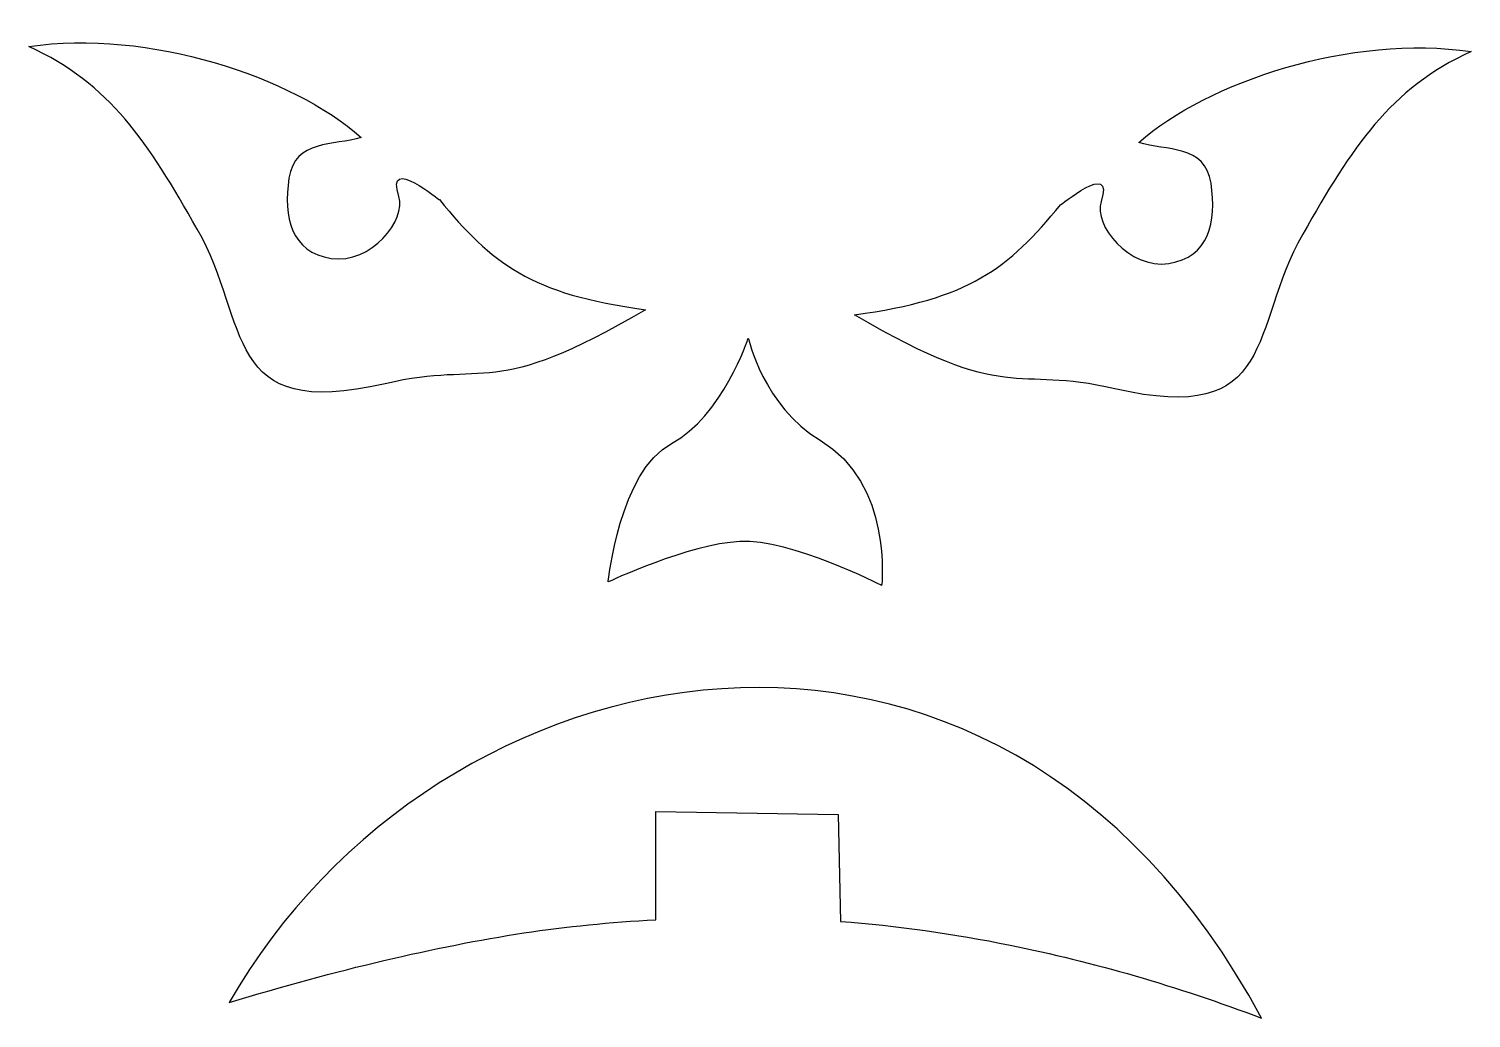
# Model space of a CAD drawing. Header units: centimetres. Extents: x -10.7 to 10.7, y -7.2 to 7.5.
import ezdxf

# ---------------------------------------------------------------- set-up
doc = ezdxf.new("R2010")
doc.units = ezdxf.units.CM
doc.header["$MEASUREMENT"] = 0
doc.layers.add('Camada 1', color=7, linetype='Continuous')

msp = doc.modelspace()

# ---------------------------------------------------------------- linework, layer by layer
at = {"layer": 'Camada 1'}
for points, knots in [([(-10.71278, 7.19075), (-9.49977, 6.63793), (-8.94565, 5.76827), (-8.21093, 4.47811), (-8.21093, 4.47811), (-7.41128, 3.07495), (-7.85766, 1.61587), (-5.42151, 2.18089), (-5.42151, 2.18089), (-3.89539, 2.5349), (-3.86237, 1.9211), (-1.55275, 3.28127), (-1.55275, 3.28127), (-3.2568, 3.50709), (-3.83685, 3.96961), (-4.61398, 4.91642), (-4.61398, 4.91642), (-4.58469, 4.88038), (-5.42866, 5.60214), (-5.2154, 4.96391), (-5.2154, 4.96391), (-5.10052, 4.61929), (-5.62725, 3.9527), (-6.22079, 4.043), (-6.22079, 4.043), (-6.81396, 4.13386), (-6.93786, 4.65308), (-6.84851, 5.2346), (-6.84851, 5.2346), (-6.75953, 5.81745), (-6.17951, 5.71101), (-5.77478, 5.84147), (-5.77478, 5.84147), (-6.7956, 6.74345), (-8.93589, 7.45412), (-10.71278, 7.19075)], [0, 0, 0, 0, 0.1, 0.1, 0.1, 0.1, 0.2, 0.2, 0.2, 0.2, 0.3, 0.3, 0.3, 0.3, 0.4, 0.4, 0.4, 0.4, 0.5, 0.5, 0.5, 0.5, 0.6, 0.6, 0.6, 0.6, 0.7, 0.7, 0.7, 0.7, 0.8, 0.8, 0.8, 0.8, 1, 1, 1, 1]), ([(5.77444, 5.76621), (6.17954, 5.63574), (6.75993, 5.74219), (6.84854, 5.15915), (6.84854, 5.15915), (6.93789, 4.57781), (6.81438, 4.05859), (6.22082, 3.96773), (6.22082, 3.96773), (5.62765, 3.87727), (5.10055, 4.54402), (5.2158, 4.88867), (5.2158, 4.88867), (5.42868, 5.52708), (4.58509, 4.80514), (4.61438, 4.84099), (4.61438, 4.84099), (3.83727, 3.89434), (3.25683, 3.43163), (1.55278, 3.206), (1.55278, 3.206), (3.86241, 1.84564), (3.89582, 2.45985), (5.42157, 2.10581), (5.42157, 2.10581), (7.85769, 1.54061), (7.41132, 2.9997), (8.21099, 4.40303), (8.21099, 4.40303), (8.94571, 5.69301), (9.49983, 6.56269), (10.71284, 7.11549), (10.71284, 7.11549), (8.93626, 7.37885), (6.79557, 6.66799), (5.77444, 5.76621)], [0, 0, 0, 0, 0.1, 0.1, 0.1, 0.1, 0.2, 0.2, 0.2, 0.2, 0.3, 0.3, 0.3, 0.3, 0.4, 0.4, 0.4, 0.4, 0.5, 0.5, 0.5, 0.5, 0.6, 0.6, 0.6, 0.6, 0.7, 0.7, 0.7, 0.7, 0.8, 0.8, 0.8, 0.8, 1, 1, 1, 1]), ([(-0.02515, 2.85947), (-0.02515, 2.85947), (-0.41409, 1.69303), (-1.16646, 1.29187), (-1.16646, 1.29187), (-1.94021, 0.87965), (-2.10729, -0.7649), (-2.10729, -0.7649), (-2.10729, -0.7649), (-2.10729, -0.7649), (-0.9033, -0.20065), (-0.15093, -0.16311), (-0.15093, -0.16311), (0.60144, -0.12517), (1.95595, -0.8152), (1.95595, -0.8152), (1.95595, -0.8152), (1.95595, -0.8152), (2.12753, 0.69287), (1.04068, 1.342), (1.04068, 1.342), (0.20049, 1.84355), (-0.02515, 2.85947), (-0.02515, 2.85947)], [0, 0, 0, 0, 0.14285714, 0.14285714, 0.14285714, 0.14285714, 0.28571429, 0.28571429, 0.28571429, 0.28571429, 0.42857143, 0.42857143, 0.42857143, 0.42857143, 0.57142857, 0.57142857, 0.57142857, 0.57142857, 0.71428571, 0.71428571, 0.71428571, 0.71428571, 1, 1, 1, 1]), ([(-7.73566, -7.01499), (-4.6902, -1.65615), (3.61422, 0.13913), (7.60049, -7.24624), (7.60049, -7.24624), (6.34094, -6.77094), (5.09565, -6.40942), (3.8665, -6.16126), (3.8665, -6.16126), (3.02031, -5.99044), (2.17896, -5.87255), (1.34439, -5.80873), (1.34439, -5.80873), (1.34439, -5.80873), (1.30759, -4.22144), (1.30759, -4.22144), (1.30759, -4.22144), (1.30759, -4.22144), (-1.40071, -4.17752), (-1.40071, -4.17752), (-1.40071, -4.17752), (-1.40071, -4.17752), (-1.40071, -5.78359), (-1.40071, -5.78359), (-1.40071, -5.78359), (-2.07423, -5.81889), (-2.72672, -5.88456), (-3.35744, -5.98068), (-3.35744, -5.98068), (-4.01781, -6.08165), (-4.71459, -6.21907), (-5.44103, -6.39026), (-5.44103, -6.39026), (-6.17012, -6.56224), (-6.93638, -6.77171), (-7.73566, -7.01499), (-7.73566, -7.01499), (-7.73566, -7.01499), (-7.73566, -7.01499), (-7.73566, -7.01499)], [0, 0, 0, 0, 0.09090909, 0.09090909, 0.09090909, 0.09090909, 0.18181818, 0.18181818, 0.18181818, 0.18181818, 0.27272727, 0.27272727, 0.27272727, 0.27272727, 0.36363636, 0.36363636, 0.36363636, 0.36363636, 0.45454545, 0.45454545, 0.45454545, 0.45454545, 0.54545455, 0.54545455, 0.54545455, 0.54545455, 0.63636364, 0.63636364, 0.63636364, 0.63636364, 0.72727273, 0.72727273, 0.72727273, 0.72727273, 0.81818182, 0.81818182, 0.81818182, 0.81818182, 1, 1, 1, 1])]:
    msp.add_open_spline(points, degree=3, knots=knots, dxfattribs=at)

doc.saveas('drawing.dxf')
